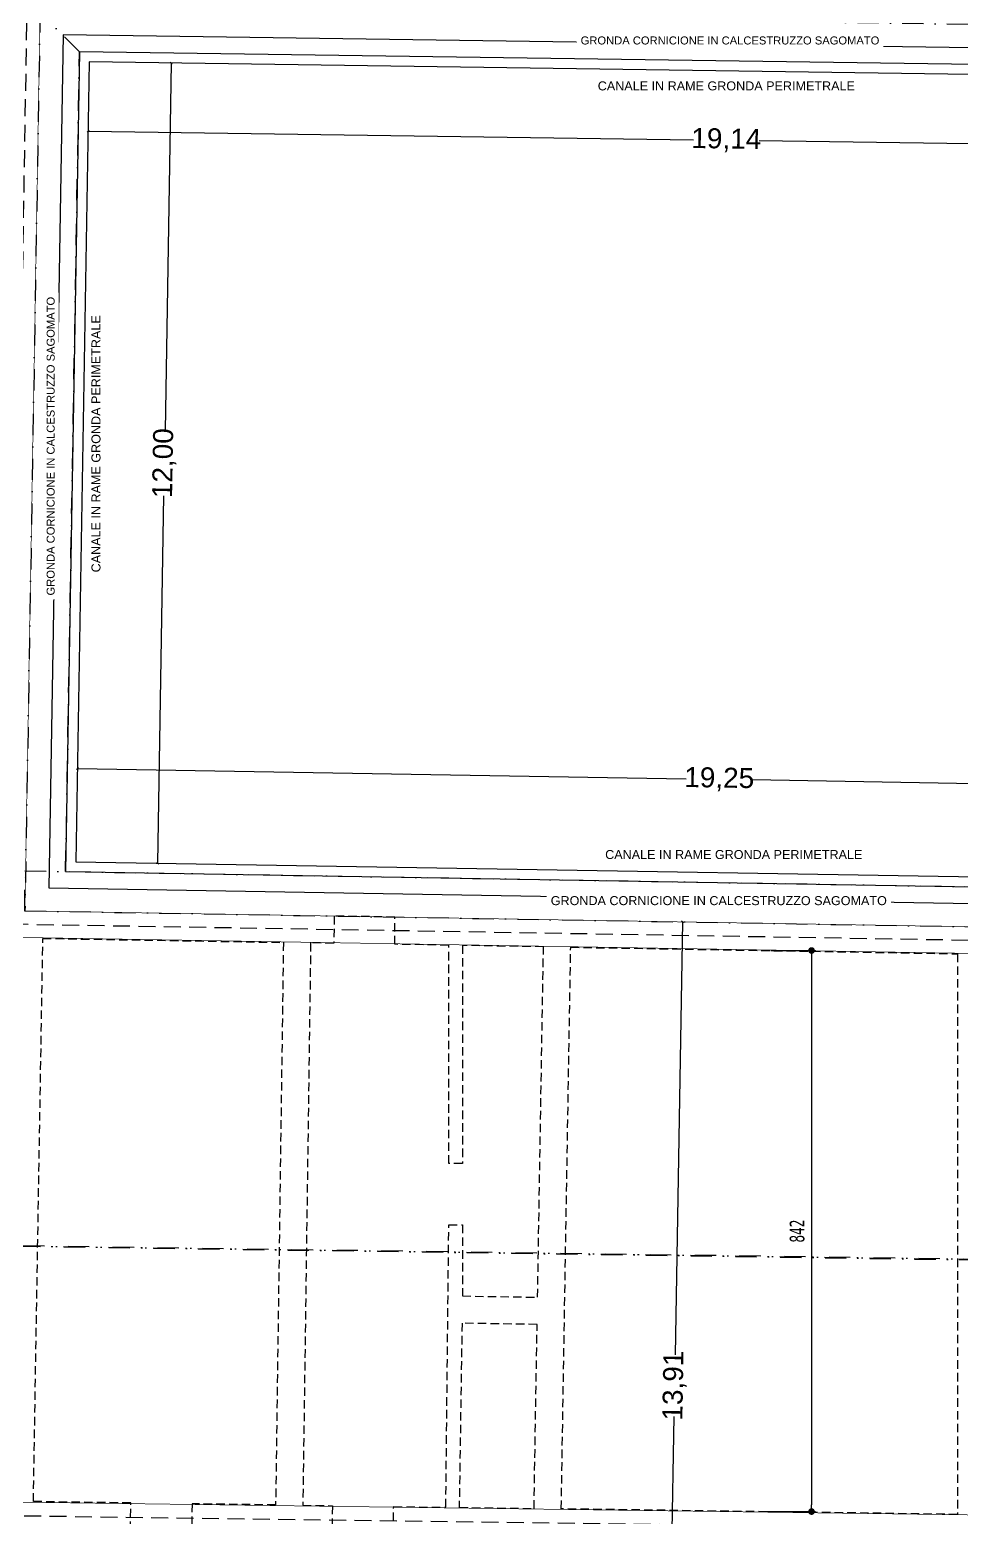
# Model space of a CAD drawing. Header units: millimetres. Extents: x 1607 to 8094, y 411 to 16262.
# Drawn here: x 4436 to 5832, y 9427 to 11658 of the extents above; entities that cross this region are included whole.
import ezdxf

# ---------------------------------------------------------------- set-up
doc = ezdxf.new("R2010")
doc.units = ezdxf.units.MM
doc.linetypes.add('Punto e Tratto', pattern=[0.670278, 0.3175, -0.176389, 0, -0.176389])
doc.linetypes.add('TRATTEGGIATA', pattern=[19.05, 12.7, -6.35])
for name, color, linetype in [('00_CARPENTERIA CA', 7, 'Continuous'), ('00_CARPENTERIA TETTO', 5, 'Continuous'), ('00_STRUTTURE MURI', 1, 'Continuous'), ('B_QUOTE_100', 1, 'Continuous'), ('TESTO MEDIO', 2, 'Continuous')]:
    doc.layers.add(name, color=color, linetype=linetype)
doc.styles.add('ARIAL', font='arial.ttf')
doc.styles.add('QUOTE', font='verdana.ttf', dxfattribs={"width": 0.6})
doc.styles.get("Standard").update_dxf_attribs({"font": 'arial.ttf'})
doc.dimstyles.new('ARIAL', dxfattribs={"dimtxt": 7, "dimasz": 3, "dimexe": 0.18, "dimexo": 0.0625, "dimgap": 0.09, "dimtad": 0, "dimlfac": 0.01, "dimzin": 0, "dimtxsty": 'Standard', "dimblk": 'OBLIQUE', "dimcen": 0.09, "dimse1": 1, "dimse2": 1, "dimadec": 0, "dimazin": 0, "dimtfac": 1, "dimtofl": 0, "dimtmove": 0, "dimatfit": 3, "dimfxl": 1, "dimtolj": 1, "dimtzin": 0, "dimarcsym": 0})
doc.dimstyles.new('PUNTO100', dxfattribs={"dimtxt": 22, "dimasz": 10, "dimexe": 6, "dimexo": 10, "dimgap": 10, "dimtad": 1, "dimdec": 0, "dimdsep": 46, "dimtxsty": 'QUOTE', "dimblk1": 'DOT', "dimblk2": 'DOT', "dimsah": 1, "dimcen": 1, "dimdle": 20, "dimclrd": 256, "dimclre": 256, "dimclrt": 256, "dimaunit": 1, "dimadec": 0, "dimazin": 0, "dimtfac": 0.8, "dimtdec": 0, "dimtmove": 2, "dimatfit": 3, "dimldrblk": 'DOT', "dimfxl": 1, "dimtolj": 1, "dimarcsym": 0})

# ---------------------------------------------------------------- blocks, each defined once
blk = doc.blocks.new('_Dot')
at = {"color": 0, "linetype": 'ByBlock', "lineweight": -2}
blk.add_line((-0.5, 0), (-1, 0), dxfattribs=at)
at = {"color": 0, "linetype": 'ByBlock', "const_width": 0.5}
blk.add_lwpolyline([(-0.25, 0, 1), (0.25, 0, 1)], format="xyb", close=True, dxfattribs=at)
blk = doc.blocks.new('*D573')
at = {"layer": '00_CARPENTERIA TETTO', "lineweight": -2, "transparency": 16777216}
for p, q in [((5546.6, 10277.5), (5613.8, 10277.5)), ((5607.8, 10267.5), (5607.8, 9446)), ((5534.9, 9436), (5613.8, 9436))]:
    blk.add_line(p, q, dxfattribs=at)
at = {"layer": 'Defpoints', "color": 0, "transparency": 16777216}
for p in [(5536.6, 10277.5), (5524.9, 9436), (5607.8, 9436)]:
    blk.add_point(p, dxfattribs=at)
at = {"layer": '00_CARPENTERIA TETTO', "lineweight": -2, "transparency": 16777216, "xscale": 10, "yscale": 10, "zscale": 10}
for p, rotation in [((5607.8, 10277.5), 90), ((5607.8, 9436), 270)]:
    blk.add_blockref('_Dot', p, dxfattribs=dict(at, rotation=rotation))
at = {"layer": '00_CARPENTERIA TETTO', "transparency": 16777216, "insert": (5586.3, 9856.7), "char_height": 22, "attachment_point": 5, "rotation": 90, "style": 'QUOTE'}
blk.add_mtext('\\A1;842', dxfattribs=at)
blk = doc.blocks.new('_OBLIQUE')
at = {"color": 0, "linetype": 'ByBlock'}
blk.add_line((-0.5, -0.5), (0.5, 0.5), dxfattribs=at)
blk = doc.blocks.new('*D596')
at = {"layer": 'B_QUOTE_100', "color": 0, "lineweight": -2, "transparency": 16777216}
for p, q in [((4507, 10550.3), (5420, 10534.9)), ((6431.7, 10517.9), (5518.8, 10533.3))]:
    blk.add_line(p, q, dxfattribs=at)
at = {"layer": 'Defpoints', "color": 0, "transparency": 16777216}
for p in [(6431.7, 10517.9), (4504.6, 10410.7), (6429.4, 10378.3)]:
    blk.add_point(p, dxfattribs=at)
at = {"layer": 'B_QUOTE_100', "color": 0, "lineweight": -2, "transparency": 16777216, "xscale": 3, "yscale": 3, "zscale": 3}
for p, rotation in [((4507, 10550.3), 179.0360754168986), ((6431.7, 10517.9), 359.0360754168987)]:
    blk.add_blockref('_OBLIQUE', p, dxfattribs=dict(at, rotation=rotation))
at = {"layer": 'B_QUOTE_100', "color": 0, "transparency": 16777216, "insert": (5469.4, 10534.1), "char_height": 30, "attachment_point": 5, "rotation": 359.0361}
blk.add_mtext('\\A1;19,25', dxfattribs=at)
blk = doc.blocks.new('*D598')
at = {"layer": 'B_QUOTE_100', "color": 0, "lineweight": -2, "transparency": 16777216}
for p, q in [((4523.3, 11506.2), (5430.8, 11493.3)), ((6436.7, 11479), (5529.3, 11491.9))]:
    blk.add_line(p, q, dxfattribs=at)
at = {"layer": 'Defpoints', "color": 0, "transparency": 16777216}
for p in [(4524.8, 11610.2), (6438.2, 11583), (4523.3, 11506.2)]:
    blk.add_point(p, dxfattribs=at)
at = {"layer": 'B_QUOTE_100', "color": 0, "lineweight": -2, "transparency": 16777216, "xscale": 3, "yscale": 3, "zscale": 3}
for p, rotation in [((4523.3, 11506.2), 179.1854194252972), ((6436.7, 11479), 359.1854194252971)]:
    blk.add_blockref('_OBLIQUE', p, dxfattribs=dict(at, rotation=rotation))
at = {"layer": 'B_QUOTE_100', "color": 0, "transparency": 16777216, "insert": (5480, 11492.6), "char_height": 30, "attachment_point": 5, "rotation": 359.1854}
blk.add_mtext('\\A1;19,14', dxfattribs=at)
blk = doc.blocks.new('*D599')
at = {"layer": 'B_QUOTE_100', "color": 0, "lineweight": -2, "transparency": 16777216}
for p, q in [((4647.7, 11608.2), (4638.4, 11057.6)), ((4627.5, 10408.6), (4636.8, 10959.2))]:
    blk.add_line(p, q, dxfattribs=at)
at = {"layer": 'Defpoints', "color": 0, "transparency": 16777216}
for p in [(4524.8, 11610.2), (4504.6, 10410.7), (4627.5, 10408.6)]:
    blk.add_point(p, dxfattribs=at)
at = {"layer": 'B_QUOTE_100', "color": 0, "lineweight": -2, "transparency": 16777216, "xscale": 3, "yscale": 3, "zscale": 3}
for p, rotation in [((4647.7, 11608.2), 89.03628179284044), ((4627.5, 10408.6), 269.0362817928404)]:
    blk.add_blockref('_OBLIQUE', p, dxfattribs=dict(at, rotation=rotation))
at = {"layer": 'B_QUOTE_100', "color": 0, "transparency": 16777216, "insert": (4637.6, 11008.4), "char_height": 30, "attachment_point": 5, "rotation": 89.0363}
blk.add_mtext('\\A1;12,00', dxfattribs=at)
blk = doc.blocks.new('*D600')
at = {"layer": 'B_QUOTE_100', "color": 0, "lineweight": -2, "transparency": 16777216}
for p, q in [((5414.4, 10320.4), (5403.5, 9671.3)), ((5391, 8929.5), (5401.9, 9578.5))]:
    blk.add_line(p, q, dxfattribs=at)
at = {"layer": 'Defpoints', "color": 0, "transparency": 16777216}
for p in [(5414.4, 10320.4), (5506, 10318.8), (5482.6, 8928)]:
    blk.add_point(p, dxfattribs=at)
at = {"layer": 'B_QUOTE_100', "color": 0, "lineweight": -2, "transparency": 16777216, "xscale": 3, "yscale": 3, "zscale": 3}
for p, rotation in [((5414.4, 10320.4), 89.03682458559751), ((5391, 8929.5), 269.0368245855975)]:
    blk.add_blockref('_OBLIQUE', p, dxfattribs=dict(at, rotation=rotation))
at = {"layer": 'B_QUOTE_100', "color": 0, "transparency": 16777216, "insert": (5402.7, 9624.9), "char_height": 30, "attachment_point": 5, "rotation": 89.0368}
blk.add_mtext('\\A1;13,91', dxfattribs=at)

msp = doc.modelspace()

# ---------------------------------------------------------------- linework, layer by layer
at = {"layer": '00_CARPENTERIA CA', "linetype": 'TRATTEGGIATA', "ltscale": 2}
msp.add_lwpolyline([(4408.055, 10317.308), (6523.672, 10281.713), (6533.905, 11676.692), (4431.424, 11706.585)], close=True, dxfattribs=at)
msp.add_lwpolyline([(6614.745, 4457.182), (6589.243, 7309.462), (6435.836, 7310.122), (6437.558, 7774.55), (6594.73, 7774.55), (6588.971, 8928.905), (6563.325, 8929.347), (6563.339, 8930.164), (6588.967, 8929.722), (6588.667, 8989.912), (6788.853, 8987.384), (6776.532, 9397.756), (4043.38, 9434.343), (4031.13, 8973.714), (4251.784, 8970.017), (4251.77, 8969.212), (4225.679, 8969.666), (4307.596, 8324.291), (4379.707, 4798.65)], dxfattribs=at)
at = {"layer": '00_CARPENTERIA TETTO', "linetype": 'Punto e Tratto', "ltscale": 100}
for points in [[(4510.071, 11625.459), (4052.693, 12085.317), (3826.715, 12085.317), (3826.715, 10346.456), (4428.388, 10336.936), (4428.388, 10396.978), (4489.389, 10395.951)], [(4428.388, 10336.969), (6503.82, 10302.049), (6513.76, 11656.976), (4451.086, 11686.304)], [(3546.708, 9846.58), (3555.144, 10351.623), (4428.388, 10336.936), (4428.388, 10396.978), (5867.324, 10372.767), (5867.324, 9814.245)], [(6569.069, 8909.245), (4327.57, 8947.856), (3857.73, 9417.696), (3546.661, 9422.487), (3546.708, 9846.58), (5867.324, 9814.245), (5867.324, 9431.202), (7020.102, 9415.181), (7037.03, 9005.508), (6568.566, 9010.168)]]:
    msp.add_lwpolyline(points, close=True, dxfattribs=at)
at = {"layer": '00_CARPENTERIA TETTO', "color": 4}
msp.add_lwpolyline([(4463.972, 10371.375), (6469.08, 10337.639), (6478.506, 11622.474), (4485.494, 11650.811)], close=True, dxfattribs=at)
at = {"layer": '00_CARPENTERIA TETTO'}
msp.add_lwpolyline([(4489.389, 10395.951), (6444.266, 10363.06), (6453.325, 11597.83), (4510.071, 11625.459)], close=True, dxfattribs=at)
at = {"layer": '00_CARPENTERIA TETTO', "color": 7}
msp.add_lwpolyline([(4504.639, 10410.697), (6429.378, 10378.312), (6438.216, 11583.043), (4524.817, 11610.248)], close=True, dxfattribs=at)
at = {"layer": '00_CARPENTERIA TETTO', "linetype": 'Punto e Tratto', "ltscale": 100}
msp.add_lwpolyline([(3547.231, 9846.572), (6822.243, 9799.587)], dxfattribs=at)
at = {"layer": '00_STRUTTURE MURI', "linetype": 'TRATTEGGIATA', "const_width": 1}
msp.add_lwpolyline([(5714.602, 12629.493), (5479.518, 12604.89), (5483.766, 12564.294), (5453.922, 12561.17), (5446.854, 12064.653), (4107.837, 12084.131), (4104.769, 11727.855), (4507.75, 11721.245), (4507.75, 11686.304), (4507.26, 11685.533), (4451.086, 11686.304), (4428.388, 10336.942), (6503.82, 10302.049), (6513.76, 11656.976), (6454.063, 11656.976), (6454.611, 11696.358), (6514.043, 11695.53), (6516.639, 12049.425), (5731.789, 12060.597), (5739.34, 12591.042), (5718.851, 12588.897)], close=True, dxfattribs=at)
at = {"layer": '00_STRUTTURE MURI', "const_width": 1}
msp.add_lwpolyline([(4387.721, 10297.648), (6543.523, 10261.376), (6554.05, 11696.408), (4411.763, 11726.867)], close=True, dxfattribs=at)
at = {"layer": '00_STRUTTURE MURI', "linetype": 'TRATTEGGIATA'}
for points in [[(5059.452, 9442.43), (5063.861, 9866.094), (5084.27, 9866.094), (5084.27, 9759.332), (5197.018, 9757.437), (5205.855, 10283.048), (5084.27, 10285.092), (5084.27, 9957.934), (5063.861, 9957.934), (5063.861, 10285.435), (4983.237, 10286.79), (4983.237, 10327.614), (4892.097, 10329.146), (4891.411, 10288.334), (4856.767, 10288.917), (4845.044, 9445.41), (4889.412, 9444.793), (4888.845, 9403.98), (4980.676, 9402.703), (4981.243, 9443.517)], [(4455.241, 10295.667), (4815.955, 10289.603), (4804.23, 9445.977), (4678.873, 9447.719), (4678.291, 9405.842), (4586.476, 9408.182), (4587.043, 9448.996), (4441.041, 9451.025)], [(5246.667, 10282.362), (5826.506, 10272.613), (5826.506, 9431.769), (5232.505, 9440.025)], [(5191.691, 9440.592), (5196.332, 9716.625), (5083.7, 9718.519), (5079.524, 9442.151)]]:
    msp.add_lwpolyline(points, close=True, dxfattribs=at)
at = {"layer": '00_STRUTTURE MURI', "const_width": 1}
msp.add_lwpolyline([(6635.75, 4436.365), (6609.876, 7330.191), (6456.73, 7330.85), (6458.299, 7753.733), (6615.652, 7753.733), (6609.687, 8949.368), (6609.59, 8968.829), (6810.313, 8966.294), (6796.742, 9418.305), (4023.116, 9455.434), (4009.761, 8953.252), (4207.197, 8949.943), (4286.805, 8322.763), (4358.469, 4819)], dxfattribs=at)

# ---------------------------------------------------------------- dimensions: what is measured, and where the dimension line sits
at = {"layer": '00_CARPENTERIA TETTO'}
dim = msp.add_linear_dim(base=(5607.827, 9435.961), p1=(5536.587, 10277.487), p2=(5524.891, 9435.961), angle=90, dimstyle='PUNTO100', dxfattribs=at)
dim.commit()
dim.dimension.update_dxf_attribs({"geometry": '*D573', "text_midpoint": (5586.325, 9856.724)})
at = {"layer": 'B_QUOTE_100'}
dim = msp.add_aligned_dim(p1=(5482.608, 8927.96), p2=(5505.991, 10318.825), distance=91.619, dimstyle='ARIAL', override={"dimtxt": 30}, dxfattribs=at)
dim.commit()
dim.dimension.update_dxf_attribs({"geometry": '*D600', "text_midpoint": (5402.694, 9624.932)})

# ---------------------------------------------------------------- next in the draw order: texts
at = {"layer": 'TESTO MEDIO', "char_height": 12, "attachment_point": 5, "line_spacing_factor": 0.967741, "style": 'ARIAL', "bg_fill": 3, "box_fill_scale": 1.5, "bg_fill_color": 256, "bg_fill_transparency": 0}
for s, insert in [('{\\C10;GRONDA CORNICIONE IN CALCESTRUZZO SAGOMATO}', (5485.562, 11642.326)), ('{\\H1.125x;\\C10;CANALE IN RAME GRONDA PERIMETRALE}', (5480.039, 11574.163)), ('{\\H1.125x;\\C10;CANALE IN RAME GRONDA PERIMETRALE}', (5491.173, 10421.332)), ('{\\H1.125x;\\C10;GRONDA CORNICIONE IN CALCESTRUZZO SAGOMATO}', (5468.734, 10352.195))]:
    msp.add_mtext(s, dxfattribs=dict(at, insert=insert))
at = {"layer": 'TESTO MEDIO', "char_height": 12, "attachment_point": 5, "rotation": 90, "line_spacing_factor": 0.967741, "style": 'ARIAL', "bg_fill": 3, "box_fill_scale": 1.5, "bg_fill_color": 256, "bg_fill_transparency": 0}
for s, insert in [('{\\C10;GRONDA CORNICIONE IN CALCESTRUZZO SAGOMATO}', (4467.01, 11033.938)), ('{\\H1.125x;\\C10;CANALE IN RAME GRONDA PERIMETRALE}', (4534.985, 11037.44))]:
    msp.add_mtext(s, dxfattribs=dict(at, insert=insert))

# ---------------------------------------------------------------- next in the draw order: dimensions: what is measured, and where the dimension line sits
at = {"layer": 'B_QUOTE_100'}
for p1, p2, distance, picture, middle in [((4524.817, 11610.248), (4504.639, 10410.697), 122.877, '*D599', (4637.588, 11008.406)), ((6438.216, 11583.043), (4524.817, 11610.248), 104.041, '*D598', (5480.037, 11492.615)), ((4504.639, 10410.697), (6429.378, 10378.312), 139.6, '*D596', (5469.357, 10534.085))]:
    dim = msp.add_aligned_dim(p1=p1, p2=p2, distance=distance, dimstyle='ARIAL', override={"dimtxt": 30}, dxfattribs=at)
    dim.commit()
    dim.dimension.update_dxf_attribs({"geometry": picture, "text_midpoint": middle})

doc.saveas('drawing.dxf')
